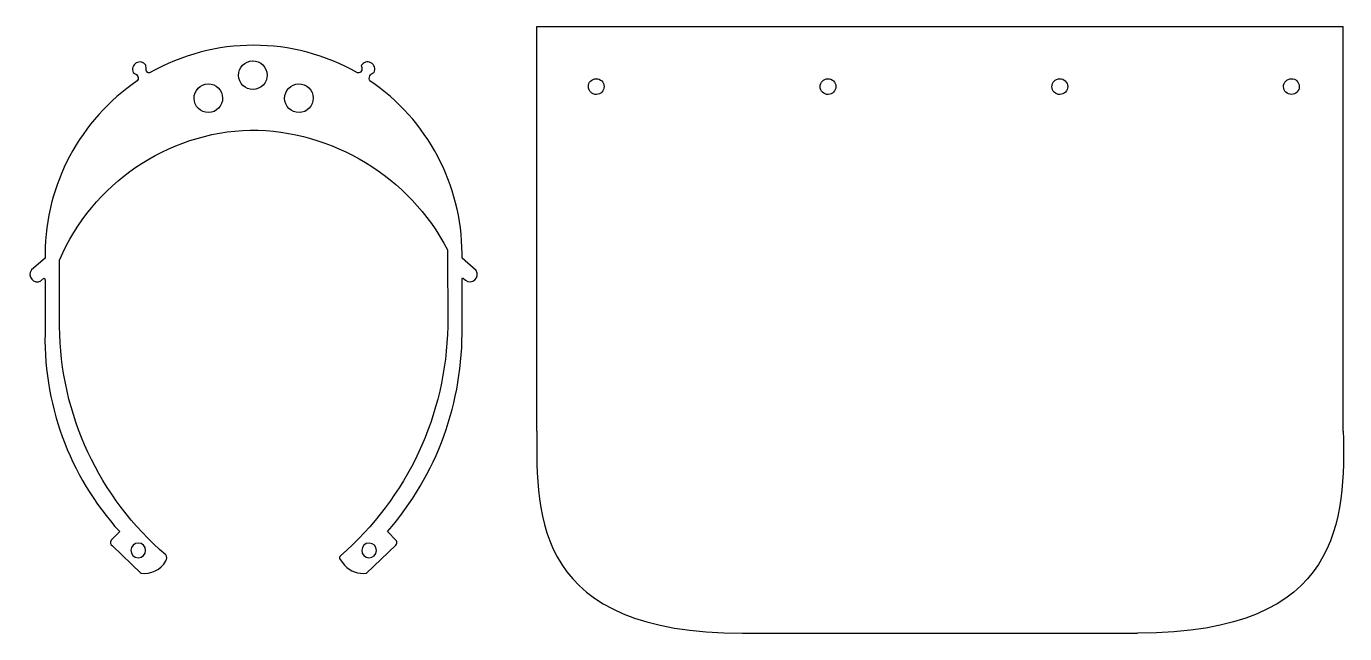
# Model space of a CAD drawing. Extents: x -1 to 1459, y 0 to 994.
# Drawn here: x -1.1 to 453.2, y 0.3 to 209.5 of the extents above.
import ezdxf

# ---------------------------------------------------------------- set-up
doc = ezdxf.new("R2010")
doc.units = 0
doc.layers.add('laser', color=7, linetype='CONTINUOUS')

msp = doc.modelspace()

# ---------------------------------------------------------------- linework, layer by layer
at = {"layer": 'laser', "color": 7}
for points in [[(174.830237, 70.100658), (174.845054, 209.50139), (452.693511, 209.50139)], [(452.708486, 70.100656), (452.69367, 209.50139)], [(144.039927, 132.516195), (144.108242, 106.156022)], [(5.413871, 131.212302), (5.413871, 129.666685), (0.728231, 125.600621)], [(10.354435, 106.156022), (10.354435, 129.015519)], [(149.048833, 129.666606), (149.048833, 131.212222)], [(153.853349, 125.431844), (149.048833, 129.666606)], [(3.962102, 121.873992), (4.97916, 122.71743)], [(149.048833, 106.031959), (149.048833, 122.646469)], [(149.456927, 122.767225), (150.188208, 122.059173)], [(5.413871, 122.103676), (5.413871, 106.031959)], [(31.078639, 35.441311), (28.157136, 32.453688)], [(126.403675, 32.286022), (123.376551, 35.441311)], [(28.546497, 30.523818), (38.338541, 21.166431)], [(116.116675, 21.166431), (126.237437, 30.799725)], [(107.015987, 25.877152), (108.561921, 23.858408)], [(245.723992, 0.499277), (381.814731, 0.499277)]]:
    msp.add_lwpolyline(points, dxfattribs=at)
for points in [[(113.074231, 193.441534), (90.87905, 206.1898), (63.583263, 206.191109), (41.386859, 193.444974)], [(36.744927, 196.888896), (35.623765, 196.235018), (35.189203, 194.832089), (35.744434, 193.658942)], [(40.048834, 196.169336), (39.301135, 197.230233), (37.866085, 197.542774), (36.744927, 196.888896)], [(41.386859, 193.444974), (39.647803, 193.359889), (40.369962, 195.246331), (40.048834, 196.169336)], [(72.035912, 192.615303), (71.998264, 195.336116), (74.172835, 197.57258), (76.893635, 197.611286)], [(76.901292, 197.611389), (79.62215, 197.645867), (81.85608, 195.468691), (81.891614, 192.747848)], [(114.309862, 195.990901), (114.948465, 194.270323), (114.06521, 193.341067), (113.074231, 193.441534)], [(117.634841, 196.943562), (116.450484, 197.570082), (114.913218, 197.205169), (114.309862, 195.990901)], [(118.71827, 193.658863), (119.297459, 194.867075), (118.819198, 196.317039), (117.634841, 196.943562)], [(35.744434, 193.658942), (36.621033, 193.061392), (38.062689, 192.487799), (37.155721, 190.702038)], [(77.030009, 187.75564), (74.309179, 187.719049), (72.073559, 189.894489), (72.035912, 192.615303)], [(81.891614, 192.747848), (81.927149, 190.027005), (79.75084, 187.792231), (77.030009, 187.75564)], [(117.306982, 190.701959), (116.738298, 191.788849), (117.310448, 193.174588), (118.71827, 193.658863)], [(192.570179, 188.715588), (192.549444, 190.214161), (193.747158, 191.445962), (195.245725, 191.46728)], [(195.249932, 191.467337), (196.748538, 191.486337), (197.978958, 190.287187), (197.99853, 188.788592)], [(272.43442, 188.715588), (272.413685, 190.214161), (273.611399, 191.445962), (275.109966, 191.46728)], [(275.1142, 191.467337), (276.612796, 191.486322), (277.843199, 190.287177), (277.862771, 188.788592)], [(352.298688, 188.715589), (352.277952, 190.214165), (353.475668, 191.445968), (354.974234, 191.467281)], [(354.978441, 191.467338), (356.477035, 191.486329), (357.70744, 190.287182), (357.727012, 188.788592)], [(432.096598, 188.728219), (432.075862, 190.226787), (433.273562, 191.458588), (434.772118, 191.479917)], [(434.776351, 191.479974), (436.274946, 191.498963), (437.50535, 190.299814), (437.524922, 188.801223)], [(37.155721, 190.702038), (17.390976, 177.339048), (5.509089, 155.070331), (5.413871, 131.212302)], [(56.690078, 184.677802), (56.652429, 187.398616), (58.827001, 189.63508), (61.547802, 189.673786)], [(61.555459, 189.673889), (64.276317, 189.708367), (66.510247, 187.53119), (66.545781, 184.810347)], [(87.910912, 184.677802), (87.873263, 187.398616), (90.047834, 189.63508), (92.768635, 189.673786)], [(92.776292, 189.673889), (95.49715, 189.708367), (97.73108, 187.53119), (97.766614, 184.810347)], [(149.048833, 131.212222), (148.969048, 155.074141), (137.083552, 177.349624), (117.306982, 190.701959)], [(195.320841, 186.038979), (193.822256, 186.018824), (192.590915, 187.217015), (192.570179, 188.715588)], [(197.99853, 188.788592), (198.018102, 187.290001), (196.819427, 186.05913), (195.320841, 186.038979)], [(275.185082, 186.038979), (273.686497, 186.018824), (272.455156, 187.217015), (272.43442, 188.715588)], [(277.862771, 188.788592), (277.882343, 187.290001), (276.683668, 186.05913), (275.185082, 186.038979)], [(355.049323, 186.038978), (353.55075, 186.018832), (352.319424, 187.217021), (352.298688, 188.715589)], [(357.727012, 188.788592), (357.746584, 187.289997), (356.547907, 186.059123), (355.049323, 186.038978)], [(434.847233, 186.051604), (433.348659, 186.03146), (432.117334, 187.22965), (432.096598, 188.728219)], [(437.524922, 188.801223), (437.544494, 187.302627), (436.345818, 186.071751), (434.847233, 186.051604)], [(61.684176, 179.818139), (58.963346, 179.781548), (56.727726, 181.956988), (56.690078, 184.677802)], [(66.545781, 184.810347), (66.581316, 182.089504), (64.405006, 179.85473), (61.684176, 179.818139)], [(92.905009, 179.818139), (90.184179, 179.781548), (87.94856, 181.956988), (87.910912, 184.677802)], [(97.766614, 184.810347), (97.802149, 182.089504), (95.62584, 179.85473), (92.905009, 179.818139)], [(10.354435, 129.015519), (21.691379, 155.448902), (47.32195, 172.914964), (76.070347, 173.797915)], [(76.070347, 173.797915), (104.628236, 173.703065), (130.789223, 157.814039), (144.039927, 132.516195)], [(0.728231, 125.600621), (-1.078219, 123.423447), (1.552147, 120.39228), (3.962102, 121.873992)], [(4.97916, 122.71743), (5.262402, 122.658209), (5.452002, 122.390522), (5.413871, 122.103676)], [(149.048833, 122.646469), (149.090069, 122.833178), (149.320732, 122.90143), (149.456927, 122.767225)], [(150.188208, 122.059173), (152.441487, 120.201857), (155.517306, 123.032229), (153.853349, 125.431844)], [(5.413871, 106.031959), (4.353741, 80.042401), (13.574303, 54.68135), (31.078639, 35.441311)], [(46.955835, 27.444041), (23.939191, 47.148081), (10.588882, 75.858166), (10.354435, 106.156022)], [(144.108242, 106.156022), (143.573321, 75.781794), (130.15666, 47.065666), (107.202757, 27.165964)], [(123.376551, 35.441311), (140.365857, 54.989024), (149.511724, 80.137262), (149.048833, 106.031959)], [(174.830237, 70.100658), (174.381372, 40.561025), (174.542662, 0.312957), (245.723992, 0.499277)], [(452.708592, 70.100656), (453.157458, 40.561025), (452.996168, 0.312957), (381.814837, 0.499277)], [(28.157136, 32.453688), (27.689898, 31.822006), (27.870889, 30.924923), (28.546497, 30.523818)], [(126.237437, 30.799725), (126.5934, 31.213756), (126.659371, 31.803581), (126.403675, 32.286022)], [(34.946752, 29.031292), (34.927401, 27.632745), (36.045176, 26.483163), (37.443723, 26.463268)], [(37.513822, 31.529248), (36.115259, 31.548056), (34.966104, 30.42984), (34.946752, 29.031292)], [(37.447657, 26.463215), (38.846235, 26.445492), (39.994522, 27.5646), (40.012787, 28.963162)], [(40.012787, 28.963162), (40.031053, 30.361725), (38.912385, 31.510439), (37.513822, 31.529248)], [(46.990443, 25.379868), (47.439438, 25.998993), (47.425333, 26.840315), (46.955835, 27.444041)], [(114.47869, 29.007329), (114.459337, 27.60878), (115.577114, 26.459196), (116.975663, 26.439302)], [(117.045759, 31.505284), (115.647196, 31.524092), (114.498042, 30.405877), (114.47869, 29.007329)], [(116.979598, 26.439249), (118.378175, 26.421528), (119.526461, 27.540636), (119.544725, 28.939199)], [(119.544725, 28.939199), (119.562991, 30.337761), (118.444322, 31.486476), (117.045759, 31.505284)], [(38.338541, 21.166431), (41.817542, 20.638696), (45.260764, 22.31553), (46.990443, 25.379868)], [(107.202757, 27.165964), (106.811144, 26.852391), (106.729499, 26.288995), (107.015987, 25.877152)], [(108.561921, 23.858408), (110.470057, 21.751946), (113.306445, 20.741259), (116.116675, 21.166431)]]:
    msp.add_open_spline(points, degree=3, dxfattribs=at)

doc.saveas('drawing.dxf')
